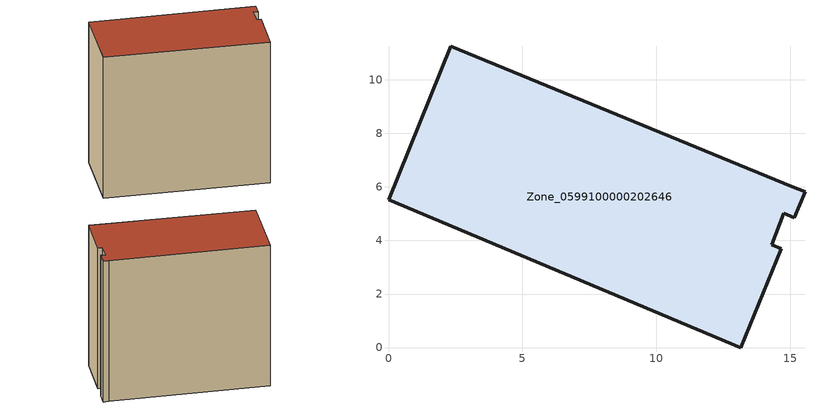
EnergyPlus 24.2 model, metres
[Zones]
Zone_0599100000202646
 floor ground (C_G): 15.56,5.83 15.16,4.85 14.77,5.02 14.31,3.83 14.68,3.69 13.16,0 0,5.53 2.32,11.25 15.08,6 z0
 wall outside (C_F): 15.08,6 2.32,11.25 0,5.53 13.16,0 14.68,3.69 14.31,3.83 14.77,5.02 15.16,4.85 15.56,5.83 15.08,6 z0:13.56
 roof outside (C_R): 15.16,4.85 15.56,5.83 15.08,6 2.32,11.25 0,5.53 13.16,0 14.68,3.69 14.31,3.83 14.77,5.02 z13.56
[BUILDING]
Pand.0599100000202646: North Axis=0; Terrain=City; Loads Convergence Tolerance Value=0.04; Temperature Convergence Tolerance Value=0.4; Solar Distribution=FullExterior; Maximum Number of Warmup Days=25; Minimum Number of Warmup Days=1
[Site:Location]
Rotterdam.The.Hague.AP_ZH_NLD Design_Conditions: Latitude=51.96; Longitude=4.45; Time Zone=1; Elevation=-4.5
[SITE:GROUNDTEMPERATURE:BUILDINGSURFACE]
18, 18, 18, 18, 18, 18, 18, 18, 18, 18, 18, 18
[MATERIAL] Thermal Absorptance=0.9; Solar Absorptance=0.7; Visible Absorptance=0.7
Name | Roughness | Thickness | Conductivity | Density | Specific Heat
G.TI.1946 | MediumSmooth | 0.15 | 1 | 540 | 1210
F.TI.1946 | Rough | 0.3 | 0.857143 | 1920 | 840
R.TI.1946 | MediumRough | 0.2 | 0.1 | 1500 | 1000
[CONSTRUCTION]
C_G: G.TI.1946
C_F: F.TI.1946
C_R: R.TI.1946
[ZONE]
Zone_0599100000202646: Type=1; Multiplier=1; Ceiling Height=Autocalculate; Volume=Autocalculate; Floor Area=autocalculate; Part of Total Floor Area=Yes
[ZONEINFILTRATION:DESIGNFLOWRATE]
Infil_Zone_0599100000202646: Zone or ZoneList or Space or SpaceList=Zone_0599100000202646; Schedule=AlwaysOn; Design Flow Rate Calculation Method=Flow/Area; Flow Rate per Floor Area=0.003; Constant Term Coefficient=1; Temperature Term Coefficient=0; Velocity Term Coefficient=0; Velocity Squared Term Coefficient=0
[HVACTEMPLATE:ZONE:IDEALLOADSAIRSYSTEM]
Zone_0599100000202646: Maximum Heating Supply Air Temperature=50; Minimum Cooling Supply Air Temperature=13; Maximum Heating Supply Air Humidity Ratio=0.0156; Minimum Cooling Supply Air Humidity Ratio=0.0077; Heating Limit=NoLimit; Cooling Limit=NoLimit; Dehumidification Control Type=ConstantSensibleHeatRatio; Cooling Sensible Heat Ratio=0.7; Dehumidification Setpoint=60; Humidification Control Type=None; Humidification Setpoint=30; Outdoor Air Method=None; Outdoor Air Flow Rate per Person=0.00944; Outdoor Air Flow Rate per Zone Floor Area=0; Outdoor Air Flow Rate per Zone=0; Demand Controlled Ventilation Type=None; Outdoor Air Economizer Type=NoEconomizer; Heat Recovery Type=None; Sensible Heat Recovery Effectiveness=0.7; Latent Heat Recovery Effectiveness=0.65
[ZONECONTROL:THERMOSTAT]
ThermostatControl_Zone_0599100000202646: Zone or ZoneList=Zone_0599100000202646; Control Type Schedule=DualSetpointControlType; Control 1=Thermostat_Zone_0599100000202646; Temperature Difference Between Cutout And Setpoint=0
[THERMOSTATSETPOINT:DUALSETPOINT]
Thermostat_Zone_0599100000202646: Heating Setpoint Temperature Schedule=HeatingSetpoint_Zone_0599100000202646; Cooling Setpoint Temperature Schedule=CoolingSetpoint_Zone_0599100000202646
[SCHEDULE:COMPACT]
HeatingSetpoint_Zone_0599100000202646: Through: 12/31, For: AllDays, Until: 24:00, 21
CoolingSetpoint_Zone_0599100000202646: Through: 12/31, For: AllDays, Until: 24:00, 24
DualSetpointControlType: Through: 12/31, For: AllDays, Until: 24:00, 4
AlwaysOn: Through: 12/31, For: AllDays, Until: 24:00, 1
